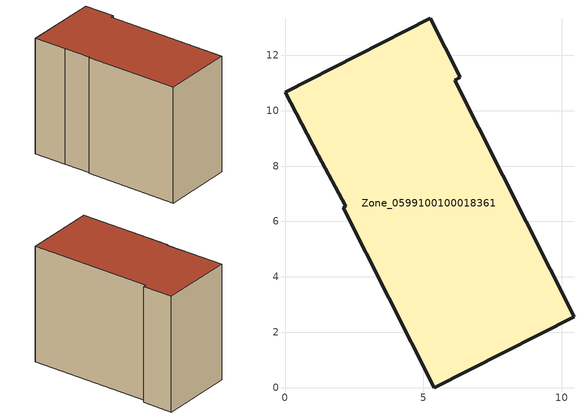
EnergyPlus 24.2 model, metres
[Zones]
Zone_0599100100018361
 floor ground (C_G): 2.19,6.54 1.19,8.38 0,10.66 5.24,13.33 6.33,11.2 6.13,11.1 10.44,2.56 5.4,0 2.11,6.5 z3.37
 wall outside (C_F): 5.4,0 10.44,2.56 6.13,11.1 6.33,11.2 5.24,13.33 0,10.66 1.19,8.38 2.19,6.54 2.11,6.5 5.4,0 z3.37:12.5
 roof outside (C_R): 1.19,8.38 2.19,6.54 2.11,6.5 5.4,0 10.44,2.56 6.13,11.1 6.33,11.2 5.24,13.33 0,10.66 z12.5
[BUILDING]
Pand.0599100100018361: North Axis=0; Terrain=City; Loads Convergence Tolerance Value=0.04; Temperature Convergence Tolerance Value=0.4; Solar Distribution=FullExterior; Maximum Number of Warmup Days=25; Minimum Number of Warmup Days=1
[Site:Location]
Rotterdam.The.Hague.AP_ZH_NLD Design_Conditions: Latitude=51.96; Longitude=4.45; Time Zone=1; Elevation=-4.5
[SITE:GROUNDTEMPERATURE:BUILDINGSURFACE]
18, 18, 18, 18, 18, 18, 18, 18, 18, 18, 18, 18
[MATERIAL] Thermal Absorptance=0.9; Solar Absorptance=0.7; Visible Absorptance=0.7
Name | Roughness | Thickness | Conductivity | Density | Specific Heat
G.TC.2015-2018 | MediumSmooth | 0.15 | 0.0428571 | 540 | 1210
F.TC.2015-2018 | Rough | 0.3 | 0.0666667 | 1920 | 840
R.TC.2015-2018 | MediumRough | 0.2 | 0.0333333 | 1500 | 1000
[CONSTRUCTION]
C_G: G.TC.2015-2018
C_F: F.TC.2015-2018
C_R: R.TC.2015-2018
[ZONE]
Zone_0599100100018361: Type=1; Multiplier=1; Ceiling Height=Autocalculate; Volume=Autocalculate; Floor Area=autocalculate; Part of Total Floor Area=Yes
[ZONEINFILTRATION:DESIGNFLOWRATE]
Infil_Zone_0599100100018361: Zone or ZoneList or Space or SpaceList=Zone_0599100100018361; Schedule=AlwaysOn; Design Flow Rate Calculation Method=Flow/Area; Flow Rate per Floor Area=0.0015; Constant Term Coefficient=1; Temperature Term Coefficient=0; Velocity Term Coefficient=0; Velocity Squared Term Coefficient=0
[HVACTEMPLATE:ZONE:IDEALLOADSAIRSYSTEM]
Zone_0599100100018361: Maximum Heating Supply Air Temperature=50; Minimum Cooling Supply Air Temperature=13; Maximum Heating Supply Air Humidity Ratio=0.0156; Minimum Cooling Supply Air Humidity Ratio=0.0077; Heating Limit=NoLimit; Cooling Limit=NoLimit; Dehumidification Control Type=ConstantSensibleHeatRatio; Cooling Sensible Heat Ratio=0.7; Dehumidification Setpoint=60; Humidification Control Type=None; Humidification Setpoint=30; Outdoor Air Method=None; Outdoor Air Flow Rate per Person=0.00944; Outdoor Air Flow Rate per Zone Floor Area=0; Outdoor Air Flow Rate per Zone=0; Demand Controlled Ventilation Type=None; Outdoor Air Economizer Type=NoEconomizer; Heat Recovery Type=None; Sensible Heat Recovery Effectiveness=0.7; Latent Heat Recovery Effectiveness=0.65
[ZONECONTROL:THERMOSTAT]
ThermostatControl_Zone_0599100100018361: Zone or ZoneList=Zone_0599100100018361; Control Type Schedule=DualSetpointControlType; Control 1=Thermostat_Zone_0599100100018361; Temperature Difference Between Cutout And Setpoint=0
[THERMOSTATSETPOINT:DUALSETPOINT]
Thermostat_Zone_0599100100018361: Heating Setpoint Temperature Schedule=HeatingSetpoint_Zone_0599100100018361; Cooling Setpoint Temperature Schedule=CoolingSetpoint_Zone_0599100100018361
[SCHEDULE:COMPACT]
HeatingSetpoint_Zone_0599100100018361: Through: 12/31, For: AllDays, Until: 24:00, 21
CoolingSetpoint_Zone_0599100100018361: Through: 12/31, For: AllDays, Until: 24:00, 24
DualSetpointControlType: Through: 12/31, For: AllDays, Until: 24:00, 4
AlwaysOn: Through: 12/31, For: AllDays, Until: 24:00, 1
